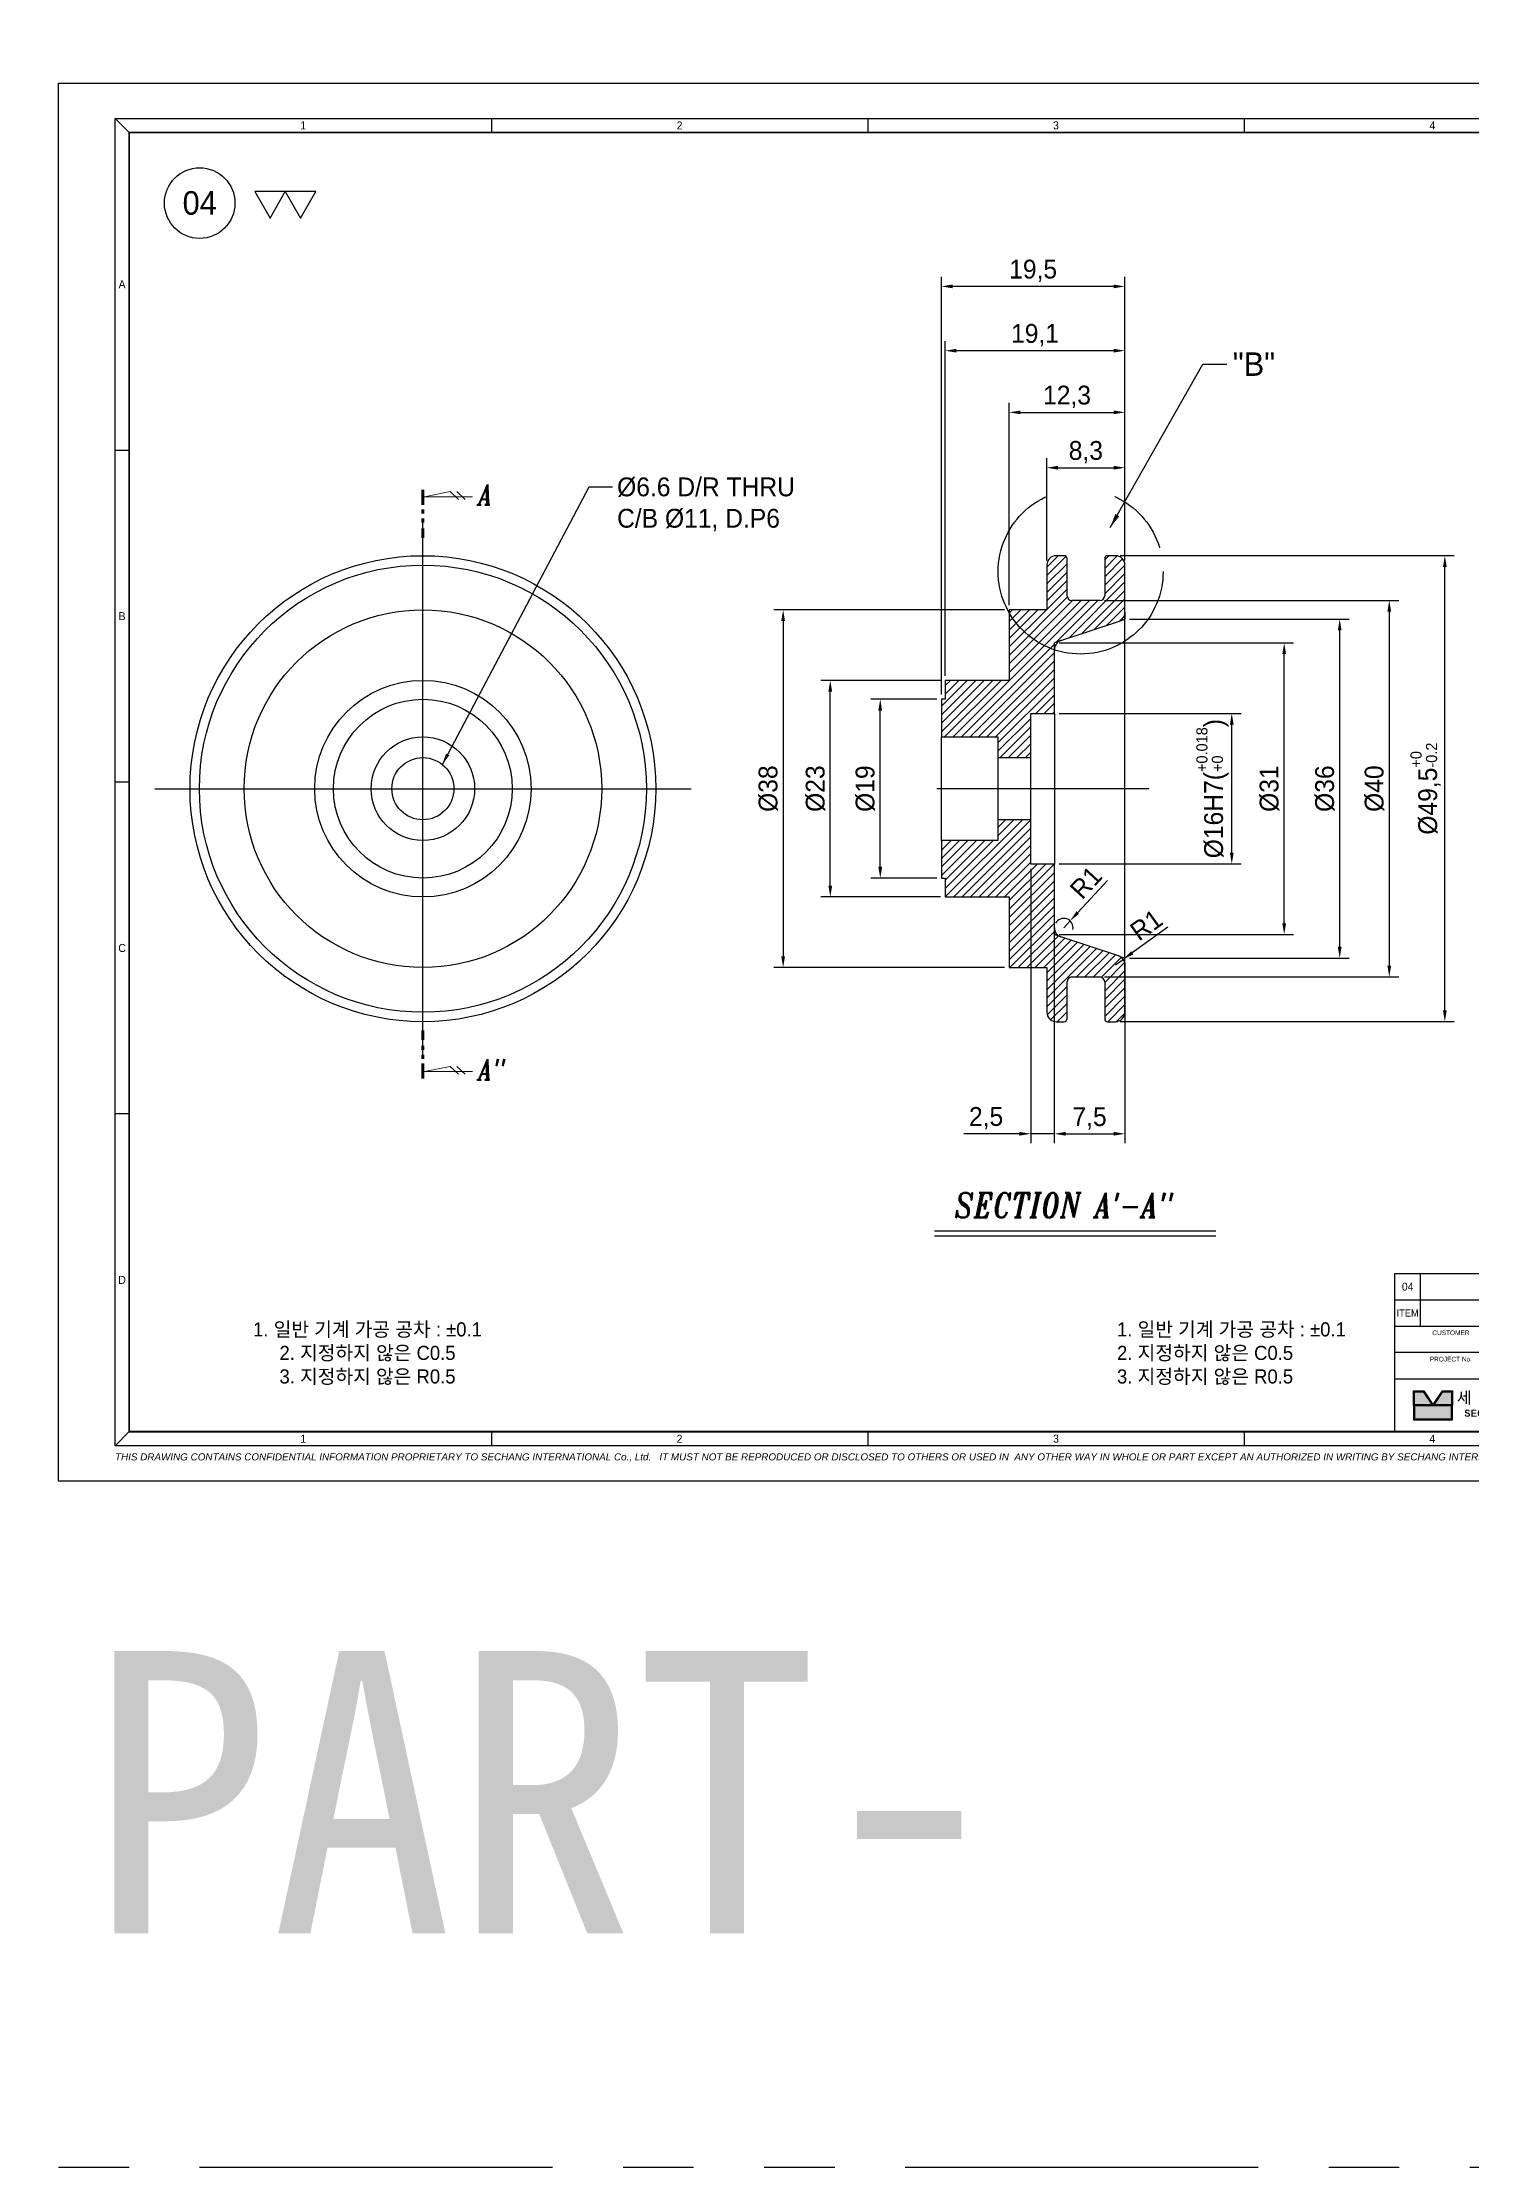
# Model space of a CAD drawing. Header units: inches. Extents: x 0 to 23821, y 0 to 11279.
# Drawn here: x 18056.9 to 18208.7, y 5891.5 to 6117.3 of the extents above; entities that cross this region are included whole.
import ezdxf
from ezdxf.enums import TextEntityAlignment as Align

# ---------------------------------------------------------------- set-up
doc = ezdxf.new("R2010")
doc.units = ezdxf.units.IN
doc.header["$LTSCALE"] = 10
doc.header["$MEASUREMENT"] = 0
for name, pattern in [('CENTER', [2, 1.25, -0.25, 0.25, -0.25]), ('HIDDEN', [0.375, 0.25, -0.125]), ('PHANTOM', [2.5, 1.25, -0.25, 0.25, -0.25, 0.25, -0.25]), ('PHANTOM2', [31.75, 15.875, -3.175, 3.175, -3.175, 3.175, -3.175])]:
    doc.linetypes.add(name, pattern=pattern)
doc.layers.get('Defpoints').update_dxf_attribs({"color": 8})
for name, color, linetype in [('11', 1, 'CENTER'), ('22', 2, 'HIDDEN'), ('66', 6, 'PHANTOM'), ('CENTER LINE', 1, 'CENTER'), ('PHANTOM LINE', 6, 'PHANTOM'), ('T', 3, 'Continuous'), ('THIN LINE', 3, 'Continuous')]:
    doc.layers.add(name, color=color, linetype=linetype)
doc.layers.add('3', color=3, linetype='Continuous', lineweight=9)
doc.styles.add('ITALICT', font='italict')
doc.styles.add('SCI', font='')
doc.styles.add('기본글씨', font='')
doc.styles.get('SCI').set_extended_font_data('Gulim')
doc.styles.get('기본글씨').set_extended_font_data('GulimChe')
doc.dimstyles.new('SCH', dxfattribs={"dimtxt": 2.5, "dimasz": 2, "dimexe": 1.25, "dimexo": 0.625, "dimtad": 1, "dimdec": 8, "dimtxsty": 'SCI', "dimcen": 2.5, "dimclrd": 4, "dimclre": 4, "dimclrt": 7, "dimadec": 8, "dimazin": 2, "dimtfac": 1, "dimtdec": 8, "dimtmove": 0, "dimatfit": 3, "dimfxl": 1, "dimarcsym": 0})

# ---------------------------------------------------------------- blocks, each defined once
blk = doc.blocks.new('*U546')
at = {"color": 2}
for points in [[(0, 0), (1.5, 2.6), (-1.5, 2.6)], [(3, 0), (4.5, 2.6), (1.5, 2.6)]]:
    blk.add_lwpolyline(points, close=True, dxfattribs=at)
blk = doc.blocks.new('SECHANG TITLE')
h = blk.add_hatch(color=162)
h.dxf.hatch_style = 1
h.paths.add_polyline_path([(6.08, -25.11), (4.21, -25.11), (4.21, -27.9), (7.94, -27.9)])
h.paths.add_polyline_path([(12.06, -25.11), (10.19, -25.11), (8.33, -27.9), (12.06, -27.9)])
h.paths.add_polyline_path([(12.06, -28.1), (4.21, -28.1), (4.21, -30.89), (12.06, -30.89)])
at = {"color": 3}
for p, q in [((125, 0), (125, -33.6)), ((0, -5.6), (125, -5.6)), ((0, -33.6), (0, -5.6)), ((5.5, -11.2), (5.5, -5.6)), ((44.5, -22.4), (44.5, -5.6)), ((75.5, -11.2), (75.5, -5.6)), ((81, -11.2), (81, -5.6)), ((97.5, -11.2), (97.5, -5.6)), ((0, -11.2), (125, -11.2)), ((23.5, -11.2), (23.5, -22.4)), ((34, -22.4), (34, -11.2)), ((55, -33.6), (55, -11.2)), ((68, -33.6), (68, -11.2)), ((23.5, -16.8), (0, -16.8)), ((23.5, -14.2), (55, -14.2)), ((55, -16.8), (125, -16.8)), ((113.5, -33.6), (113.5, -16.8)), ((118.5, -22.4), (125, -16.8)), ((118.5, -33.6), (118.5, -16.8)), ((0, -22.4), (125, -22.4)), ((23.5, -18.3), (55, -18.3)), ((118.5, -28), (125, -22.4)), ((55, -28), (125, -28)), ((0, -33.6), (125, -33.6))]:
    blk.add_line(p, q, dxfattribs=at)
for p, q in [((4, -28), (4, -24.9)), ((4, -24.9), (6.19, -24.9)), ((4.21, -27.9), (4.21, -25.11)), ((4.21, -25.11), (6.08, -25.11)), ((6.08, -25.11), (7.94, -27.9)), ((6.19, -24.9), (8.13, -27.81)), ((10.08, -24.9), (8.13, -27.81)), ((10.19, -25.11), (8.33, -27.9)), ((10.08, -24.9), (12.27, -24.9)), ((10.19, -25.11), (12.06, -25.11)), ((12.06, -25.11), (12.06, -27.9)), ((12.27, -24.9), (12.27, -28)), ((4, -28), (4, -31.1)), ((4, -31.1), (12.27, -31.1)), ((7.94, -27.9), (4.21, -27.9)), ((12.06, -28.1), (4.21, -28.1)), ((4.21, -28.1), (4.21, -30.89)), ((4.21, -30.89), (12.06, -30.89)), ((12.06, -27.9), (8.33, -27.9)), ((12.06, -30.89), (12.06, -28.1)), ((12.27, -31.1), (12.27, -28))]:
    blk.add_line(p, q)
at = {"attachment_point": 5, "style": 'SCI'}
for s, insert, char_height, width in [('ITEM', (2.75, -8.4), 1.5, 5.5), ('DESCRIPTION', (25, -8.4), 1.5, 39), ('SPECIFICATION', (60, -8.4), 1.5, 31), ("Q'TY", (78.25, -8.4), 1.5, 5.5), ('MATERIAL', (89.25, -8.4), 1.5, 16.5), ('FINISH / REMARK', (111.25, -8.4), 1.5, 27.5), (' CUSTOMER', (11.75, -12.6), 1, 23.5), ('DESIGN', (28.75, -12.7), 1, 10.5), ('CHECK', (39.25, -12.7), 1, 10.5), ('APPROVE', (49.75, -12.7), 1, 10.5), ('TITLE', (61.5, -14), 1.5, 13), (' PROJECT No.', (11.75, -18.2), 1, 23.5), ('SUB SCRIPE', (61.5, -19.6), 1.5, 13), (' PAGE', (116, -19.6), 1, 5), ('{\\fGulim|b1|i0|c129|p50;\\T1.45;세창 인터내쇼날(주)}', (33.63, -26.75), 2.5, 38.7333), ('DWG No.', (61.5, -25.2), 1.5, 13), ('SCALE', (116, -25.2), 1, 5), ('{\\fGulim|b1|i0|c129|p50;\\T1.05;SECHANG INTERNATIONAL CO., LTD.}', (33.63, -29.85), 1.5, 38.7333), ('REF No.', (61.5, -30.8), 1.5, 13), ('REV', (116, -30.8), 1, 5)]:
    blk.add_mtext(s, dxfattribs=dict(at, insert=insert, char_height=char_height, width=width))
blk = doc.blocks.new('SECHANG REV')
at = {"color": 7}
blk.add_line((-52.5, 0), (-52.5, 5.5), dxfattribs=at)
at = {"color": 3}
for p, q in [((-43, 5.5), (-43, 0)), ((-28.5, 5.5), (-28.5, 0)), ((28.5, 5.5), (28.5, 0)), ((40.5, 5.5), (40.5, 0)), ((52.5, 5.5), (52.5, 0))]:
    blk.add_line(p, q, dxfattribs=at)
blk.add_line((52.5, 0), (-52.5, 0))
blk = doc.blocks.new('SECHANG A3')
at = {"color": 2}
for p, q in [((-198, 289.5), (-195, 286.5)), ((-118, 289.5), (-118, 286.5)), ((-38, 289.5), (-38, 286.5)), ((42, 289.5), (42, 286.5)), ((122, 289.5), (122, 286.5)), ((202, 289.5), (199, 286.5)), ((-195, 10.5), (-198, 7.5)), ((-118, 10.5), (-118, 7.5)), ((-38, 10.5), (-38, 7.5)), ((42, 10.5), (42, 7.5)), ((122, 10.5), (122, 7.5)), ((199, 10.5), (202, 7.5))]:
    blk.add_line(p, q, dxfattribs=at)
at = {"color": 3}
blk.add_line((94, 286.5), (199, 286.5), dxfattribs=at)
for p, q in [((-198, 219), (-195, 219)), ((199, 219), (202, 219)), ((-195, 148.5), (-198, 148.5)), ((202, 148.5), (199, 148.5)), ((-195, 78), (-198, 78)), ((202, 78), (199, 78)), ((202, 15.5), (205, 15.5))]:
    blk.add_line(p, q)
at = {"color": 1}
blk.add_lwpolyline([(-210, 297), (210, 297), (210, 0), (-210, 0)], close=True, dxfattribs=at)
at = {"color": 2}
blk.add_lwpolyline([(-198, 289.5), (202, 289.5), (202, 7.5), (-198, 7.5)], close=True, dxfattribs=at)
at = {"const_width": 0.4}
blk.add_lwpolyline([(-195, 286.5), (199, 286.5), (199, 10.5), (-195, 10.5)], close=True, dxfattribs=at)
at = {"layer": '11', "ltscale": 5}
blk.add_line((202, 11.5), (205, 11.5), dxfattribs=at)
at = {"layer": '22', "ltscale": 5}
blk.add_line((202, 13.5), (205, 13.5), dxfattribs=at)
at = {"layer": '66', "ltscale": 3}
blk.add_line((202, 9.5), (205, 9.5), dxfattribs=at)
at = {"layer": 'T'}
blk.add_line((202, 7.5), (205, 7.5), dxfattribs=at)
for name, p in [('SECHANG REV', (146.5, 281)), ('SECHANG TITLE', (74, 44.1))]:
    blk.add_blockref(name, p)
at = {"linetype": 'Continuous', "style": 'SCI'}
blk.add_text('PLOT DATE : 2023/5/31/ 3:50 오후', height=1.92, dxfattribs=at).set_placement((201.86, 4.16), align=Align.RIGHT)
at = {"color": 2, "style": 'SCI'}
for s, insert, char_height, width, attachment_point in [('1', (-158, 288), 1.7, 80, 5), ('2', (-78, 288), 1.7, 80, 5), ('3', (2, 288), 1.7, 80, 5), ('4', (82, 288), 1.7, 80, 5), ('5', (162, 288), 1.7, 80, 5), ('A', (-196.5, 254.25), 1.7, 3, 5), ('A', (200.5, 254.25), 1.7, 3, 5), ('B', (-196.5, 183.75), 1.7, 3, 5), ('B', (200.5, 183.75), 1.7, 3, 5), ('C', (-196.5, 113.25), 1.7, 3, 5), ('C', (200.5, 113.25), 1.7, 3, 5), ('D', (-196.5, 42.75), 1.7, 3, 5), ('D', (200.5, 42.75), 1.7, 3, 5), ('1. 일반 기계 가공 공차 : ±0.1\\P2. 지정하지 않은 C0.5\\P3. 지정하지 않은 R0.5', (14.98, 27.07), 3, 83.5818, 4), ('TIMING BELT CONVEYOR', (164.75, 30.1), 1.7, 45.5, 5), ('2025.04.03', (102.75, 23.75), 1.5, 10.5, 5), ('\\pi1.42726;1', (195.75, 23.1), 1.5, 3.25, 4), ('1', (-158, 9), 1.7, 80, 5), ('2', (-78, 9), 1.7, 80, 5), ('3', (2, 9), 1.7, 80, 5), ('4', (82, 9), 1.7, 80, 5), ('5', (162, 9), 1.7, 80, 5)]:
    blk.add_mtext(s, dxfattribs=dict(at, insert=insert, char_height=char_height, width=width, attachment_point=attachment_point))
at = {"char_height": 1.5, "attachment_point": 5, "style": 'SCI'}
for s, insert, width in [('REV.No', (98.75, 283.7), 9.5), ('DATE', (110.75, 283.7), 14.5), ('REVISION RECORD', (146.5, 283.7), 57), ('SIGN', (181, 283.7), 12), ('CHECK', (193, 283.7), 12)]:
    blk.add_mtext(s, dxfattribs=dict(at, insert=insert, width=width))
at = {"color": 3, "insert": (-198, 5), "char_height": 1.5, "width": 400.0238, "attachment_point": 4, "style": 'SCI'}
blk.add_mtext('{\\fArial|b0|i1|c0|p34;THIS DRAWING CONTAINS CONFIDENTIAL INFORMATION PROPRIETARY TO SECHANG INTERNATIONAL Co., Ltd.   IT MUST NOT BE REPRODUCED OR DISCLOSED TO OTHERS OR USED IN  ANY OTHER WAY IN WHOLE OR PART EXCEPT AN AUTHORIZED IN WRITING BY SECHANG INTERNATIONAL Co., Ltd.  }', dxfattribs=at)
blk = doc.blocks.new('A$C22515e4a')
at = {"color": 3}
for p, q in [((0, 0), (125, 0)), ((0, -5.6), (0, 0)), ((5.5, -5.6), (5.5, 0)), ((44.5, -5.6), (44.5, 0)), ((75.5, -5.6), (75.5, 0)), ((81, -5.6), (81, 0)), ((97.5, -5.6), (97.5, 0)), ((125, 0), (125, -5.6))]:
    blk.add_line(p, q, dxfattribs=at)
blk = doc.blocks.new('A$C2445dd48')
for radius in [24.75, 19, 11.5, 9.5, 5.5, 3.3]:
    blk.add_circle((0, 0), radius)
at = {"layer": 'CENTER LINE', "ltscale": 8.55}
for p, q in [((0, -28.5), (0, 28.5)), ((-28.5, 0), (28.5, 0))]:
    blk.add_line(p, q, dxfattribs=at)
at = {"layer": 'THIN LINE'}
blk.add_circle((0, 0), 23.75, dxfattribs=at)
blk = doc.blocks.new('A$C17a7aba7')
h = blk.add_hatch()
h.set_pattern_fill('ANSI31', color=3, scale=0.2)
h.set_pattern_definition([(45, (-3968.1612, -2607.027), (-0.44901281, 0.44901281), [])])
h.paths.add_polyline_path([(6.82, 17.77, 0.322823), (7.5, 18.72), (7.5, 23.75, 0.414214), (6.5, 24.75), (5.65, 24.75, 0.414214), (5.35, 24.45), (5.35, 20.5, -0.414214), (4.85, 20), (1.85, 20, -0.414214), (1.35, 20.5), (1.35, 24.45, 0.414214), (1.05, 24.75), (0.2, 24.75, 0.414214), (-0.8, 23.75), (-0.8, 19), (-4.8, 19), (-4.8, 11.5), (-11.6, 11.5), (-11.6, 9.5), (-12, 9.5), (-12, 5.5), (-6, 5.5), (-6, 3.3), (-2.5, 3.3), (-2.5, 8), (0, 8), (0, 14.78), (0, 15.5), (0.68, 15.73)])
h.paths.add_polyline_path([(-2.5, -3.3), (-6, -3.3), (-6, -5.5), (-12, -5.5), (-12, -9.5), (-11.6, -9.5), (-11.6, -11.5), (-4.8, -11.5), (-4.8, -19), (-0.8, -19), (-0.8, -23.75, 0.414214), (0.2, -24.75), (1.05, -24.75, 0.414214), (1.35, -24.45), (1.35, -20.5, -0.414214), (1.85, -20), (4.85, -20, -0.414214), (5.35, -20.5), (5.35, -24.45, 0.414214), (5.65, -24.75), (6.5, -24.75, 0.414214), (7.5, -23.75), (7.5, -18.72, 0.322823), (6.82, -17.77), (0.68, -15.73), (0, -15.5), (0, -14.78), (0, -8), (-2.5, -8)])
for p, q in [((-0.8, 23.75), (-0.8, 19)), ((1.05, 24.75), (0.2, 24.75)), ((1.35, 20.5), (1.35, 24.45)), ((5.35, 24.45), (5.35, 20.5)), ((6.5, 24.75), (5.65, 24.75)), ((7.5, 18.72), (7.5, 23.75)), ((-0.8, 19), (-4.8, 19)), ((-4.8, 19), (-4.8, 11.5)), ((4.85, 20), (1.85, 20)), ((7.5, -18.72), (7.5, 18.72)), ((0.68, 15.73), (6.82, 17.77)), ((0, 8), (0, 14.78)), ((-4.8, 11.5), (-11.6, 11.5)), ((-11.6, 11.5), (-11.6, 9.5)), ((-11.6, 9.5), (-12, 9.5)), ((-12, 9.5), (-12, 5.5)), ((-2.5, 3.3), (-2.5, 8)), ((-2.5, 8), (0, 8)), ((0, 8), (0, -8)), ((-12, 5.5), (-6, 5.5)), ((-12, -5.5), (-12, 5.5)), ((-6, 5.5), (-6, 3.3)), ((-6, 3.3), (-2.5, 3.3)), ((-6, 3.3), (-6, -3.3)), ((-2.5, -3.3), (-2.5, 3.3)), ((-2.5, -3.3), (-6, -3.3)), ((-6, -3.3), (-6, -5.5)), ((-2.5, -8), (-2.5, -3.3)), ((-6, -5.5), (-12, -5.5)), ((-12, -5.5), (-12, -9.5)), ((0, -8), (-2.5, -8)), ((0, -14.78), (0, -8)), ((-12, -9.5), (-11.6, -9.5)), ((-11.6, -9.5), (-11.6, -11.5)), ((-11.6, -11.5), (-4.8, -11.5)), ((-4.8, -11.5), (-4.8, -19)), ((6.82, -17.77), (0.68, -15.73)), ((-4.8, -19), (-0.8, -19)), ((-0.8, -19), (-0.8, -23.75)), ((1.85, -20), (4.85, -20)), ((7.5, -23.75), (7.5, -18.72)), ((1.35, -24.45), (1.35, -20.5)), ((5.35, -20.5), (5.35, -24.45)), ((0.2, -24.75), (1.05, -24.75)), ((5.65, -24.75), (6.5, -24.75))]:
    blk.add_line(p, q)
for centre, radius, start, end in [((0.2, 23.75), 1, 90, 180), ((1.05, 24.45), 0.3, 0, 90), ((5.65, 24.45), 0.3, 90, 180), ((6.5, 23.75), 1, 0, 90), ((1.85, 20.5), 0.5, 180, 270), ((4.85, 20.5), 0.5, 270, 0), ((6.5, 18.72), 1, 288.4349, 0), ((1, 14.78), 1, 108.4349, 180), ((1, -14.78), 1, 180, 251.5651), ((6.5, -18.72), 1, 0, 71.5651), ((1.85, -20.5), 0.5, 90, 180), ((4.85, -20.5), 0.5, 0, 90), ((0.2, -23.75), 1, 180, 270), ((1.05, -24.45), 0.3, 270, 0), ((5.65, -24.45), 0.3, 180, 270), ((6.5, -23.75), 1, 270, 0)]:
    blk.add_arc(centre, radius, start, end)
at = {"layer": 'CENTER LINE', "linetype": 'Continuous'}
blk.add_line((10.05, 0), (-12.5, 0), dxfattribs=at)
blk = doc.blocks.new('*D1620')
at = {"color": 4, "lineweight": -2, "transparency": 16777216}
for p, q in [((18151.91, 6047.51), (18144.91, 6047.51)), ((18145.91, 6029.71), (18145.91, 6046.31)), ((18151.91, 6028.51), (18144.91, 6028.51))]:
    blk.add_line(p, q, dxfattribs=at)
at = {"color": 4, "transparency": 16777216}
for points in [[(18145.71, 6046.31), (18146.11, 6046.31), (18145.91, 6047.51)], [(18145.71, 6029.71), (18146.11, 6029.71), (18145.91, 6028.51)]]:
    blk.add_solid(points, dxfattribs=at)
at = {"layer": 'Defpoints', "color": 0, "transparency": 16777216}
for p in [(18145.91, 6047.51), (18152.41, 6047.51), (18152.41, 6028.51)]:
    blk.add_point(p, dxfattribs=at)
at = {"color": 7, "transparency": 16777216, "insert": (18144.33, 6038.01), "char_height": 2, "attachment_point": 5, "rotation": 90, "style": 'SCI'}
blk.add_mtext('%%c19', dxfattribs=at)
blk = doc.blocks.new('*D1621')
at = {"color": 4, "lineweight": -2, "transparency": 16777216}
for p, q in [((18152.31, 6049.51), (18139.6, 6049.51)), ((18140.6, 6027.71), (18140.6, 6048.31)), ((18152.31, 6026.51), (18139.6, 6026.51))]:
    blk.add_line(p, q, dxfattribs=at)
at = {"color": 4, "transparency": 16777216}
for points in [[(18140.4, 6048.31), (18140.8, 6048.31), (18140.6, 6049.51)], [(18140.4, 6027.71), (18140.8, 6027.71), (18140.6, 6026.51)]]:
    blk.add_solid(points, dxfattribs=at)
at = {"layer": 'Defpoints', "color": 0, "transparency": 16777216}
for p in [(18140.6, 6049.51), (18152.81, 6049.51), (18152.81, 6026.51)]:
    blk.add_point(p, dxfattribs=at)
at = {"color": 7, "transparency": 16777216, "insert": (18139.03, 6038.01), "char_height": 2, "attachment_point": 5, "rotation": 90, "style": 'SCI'}
blk.add_mtext('%%c23', dxfattribs=at)
blk = doc.blocks.new('*D1622')
at = {"color": 4, "lineweight": -2, "transparency": 16777216}
for p, q in [((18159.11, 6057.01), (18134.59, 6057.01)), ((18135.59, 6055.81), (18135.59, 6020.21)), ((18159.11, 6019.01), (18134.59, 6019.01))]:
    blk.add_line(p, q, dxfattribs=at)
at = {"color": 4, "transparency": 16777216}
for points in [[(18135.39, 6055.81), (18135.79, 6055.81), (18135.59, 6057.01)], [(18135.39, 6020.21), (18135.79, 6020.21), (18135.59, 6019.01)]]:
    blk.add_solid(points, dxfattribs=at)
at = {"layer": 'Defpoints', "color": 0, "transparency": 16777216}
for p in [(18159.61, 6057.01), (18135.59, 6019.01), (18159.61, 6019.01)]:
    blk.add_point(p, dxfattribs=at)
at = {"color": 7, "transparency": 16777216, "insert": (18134.02, 6038.01), "char_height": 2, "attachment_point": 5, "rotation": 90, "style": 'SCI'}
blk.add_mtext('%%c38', dxfattribs=at)
blk = doc.blocks.new('*D1623')
at = {"color": 4, "lineweight": -2, "transparency": 16777216}
for p, q in [((18171.41, 6062.76), (18206.91, 6062.76)), ((18205.91, 6014.46), (18205.91, 6061.56)), ((18171.41, 6013.26), (18206.91, 6013.26))]:
    blk.add_line(p, q, dxfattribs=at)
at = {"color": 4, "transparency": 16777216}
for points in [[(18205.71, 6061.56), (18206.11, 6061.56), (18205.91, 6062.76)], [(18205.71, 6014.46), (18206.11, 6014.46), (18205.91, 6013.26)]]:
    blk.add_solid(points, dxfattribs=at)
at = {"layer": 'Defpoints', "color": 0, "transparency": 16777216}
for p in [(18170.91, 6062.76), (18205.91, 6062.76), (18170.91, 6013.26)]:
    blk.add_point(p, dxfattribs=at)
at = {"color": 7, "transparency": 16777216, "insert": (18203.86, 6038.01), "char_height": 2, "attachment_point": 5, "rotation": 90, "style": 'SCI'}
blk.add_mtext('%%c49,5{\\H0.59x;\\S+0^ -0.2;}', dxfattribs=at)
blk = doc.blocks.new('*D1624')
at = {"color": 4, "lineweight": -2, "transparency": 16777216}
for p, q in [((18172.41, 6056.01), (18195.74, 6056.01)), ((18194.74, 6021.21), (18194.74, 6054.81)), ((18172.41, 6020.01), (18195.74, 6020.01))]:
    blk.add_line(p, q, dxfattribs=at)
at = {"color": 4, "transparency": 16777216}
for points in [[(18194.54, 6054.81), (18194.94, 6054.81), (18194.74, 6056.01)], [(18194.54, 6021.21), (18194.94, 6021.21), (18194.74, 6020.01)]]:
    blk.add_solid(points, dxfattribs=at)
at = {"layer": 'Defpoints', "color": 0, "transparency": 16777216}
for p in [(18171.91, 6056.01), (18194.74, 6056.01), (18171.91, 6020.01)]:
    blk.add_point(p, dxfattribs=at)
at = {"color": 7, "transparency": 16777216, "insert": (18193.17, 6038.01), "char_height": 2, "attachment_point": 5, "rotation": 90, "style": 'SCI'}
blk.add_mtext('%%c36', dxfattribs=at)
blk = doc.blocks.new('*D1625')
at = {"color": 4, "lineweight": -2, "transparency": 16777216}
for p, q in [((18169.76, 6058.01), (18201.01, 6058.01)), ((18200.01, 6056.81), (18200.01, 6019.21)), ((18169.76, 6018.01), (18201.01, 6018.01))]:
    blk.add_line(p, q, dxfattribs=at)
at = {"color": 4, "transparency": 16777216}
for points in [[(18199.81, 6056.81), (18200.21, 6056.81), (18200.01, 6058.01)], [(18199.81, 6019.21), (18200.21, 6019.21), (18200.01, 6018.01)]]:
    blk.add_solid(points, dxfattribs=at)
at = {"layer": 'Defpoints', "color": 0, "transparency": 16777216}
for p in [(18169.26, 6058.01), (18169.26, 6018.01), (18200.01, 6018.01)]:
    blk.add_point(p, dxfattribs=at)
at = {"color": 7, "transparency": 16777216, "insert": (18198.43, 6038.01), "char_height": 2, "attachment_point": 5, "rotation": 90, "style": 'SCI'}
blk.add_mtext('%%c40', dxfattribs=at)
blk = doc.blocks.new('*D1626')
at = {"color": 4, "lineweight": -2, "transparency": 16777216}
for p, q in [((18164.91, 6053.51), (18189.84, 6053.51)), ((18188.84, 6023.71), (18188.84, 6052.31)), ((18164.91, 6022.51), (18189.84, 6022.51))]:
    blk.add_line(p, q, dxfattribs=at)
at = {"color": 4, "transparency": 16777216}
for points in [[(18188.64, 6052.31), (18189.04, 6052.31), (18188.84, 6053.51)], [(18188.64, 6023.71), (18189.04, 6023.71), (18188.84, 6022.51)]]:
    blk.add_solid(points, dxfattribs=at)
at = {"layer": 'Defpoints', "color": 0, "transparency": 16777216}
for p in [(18164.41, 6053.51), (18188.84, 6053.51), (18164.41, 6022.51)]:
    blk.add_point(p, dxfattribs=at)
at = {"color": 7, "transparency": 16777216, "insert": (18187.27, 6038.01), "char_height": 2, "attachment_point": 5, "rotation": 90, "style": 'SCI'}
blk.add_mtext('%%c31', dxfattribs=at)
blk = doc.blocks.new('*D1627')
at = {"color": 4, "lineweight": -2, "transparency": 16777216}
for p, q in [((18164.91, 6046.01), (18184.27, 6046.01)), ((18183.27, 6031.21), (18183.27, 6044.81)), ((18164.91, 6030.01), (18184.27, 6030.01))]:
    blk.add_line(p, q, dxfattribs=at)
at = {"color": 4, "transparency": 16777216}
for points in [[(18183.07, 6044.81), (18183.47, 6044.81), (18183.27, 6046.01)], [(18183.07, 6031.21), (18183.47, 6031.21), (18183.27, 6030.01)]]:
    blk.add_solid(points, dxfattribs=at)
at = {"layer": 'Defpoints', "color": 0, "transparency": 16777216}
for p in [(18164.41, 6046.01), (18183.27, 6046.01), (18164.41, 6030.01)]:
    blk.add_point(p, dxfattribs=at)
at = {"color": 7, "transparency": 16777216, "insert": (18181.22, 6038.01), "char_height": 2, "attachment_point": 5, "rotation": 90, "style": 'SCI'}
blk.add_mtext('%%C16H7({\\H0.59x;\\S+0.018^ +0;})', dxfattribs=at)
blk = doc.blocks.new('*D1526')
at = {"color": 4, "lineweight": -2, "transparency": 16777216}
for p, q in [((18164.41, 6022.01), (18164.41, 6000.35)), ((18171.91, 6019.51), (18171.91, 6000.35)), ((18165.61, 6001.35), (18170.71, 6001.35))]:
    blk.add_line(p, q, dxfattribs=at)
at = {"color": 4, "transparency": 16777216}
for points in [[(18165.61, 6001.55), (18165.61, 6001.15), (18164.41, 6001.35)], [(18170.71, 6001.55), (18170.71, 6001.15), (18171.91, 6001.35)]]:
    blk.add_solid(points, dxfattribs=at)
at = {"layer": 'Defpoints', "color": 0, "transparency": 16777216}
for p in [(18164.41, 6022.51), (18171.91, 6020.01), (18171.91, 6001.35)]:
    blk.add_point(p, dxfattribs=at)
at = {"color": 7, "transparency": 16777216, "insert": (18168.16, 6002.99), "char_height": 2, "attachment_point": 5, "style": 'SCI'}
blk.add_mtext('7,5', dxfattribs=at)
blk = doc.blocks.new('*D1628')
at = {"color": 4, "lineweight": -2, "transparency": 16777216}
for p, q in [((18161.91, 6029.51), (18161.91, 6000.35)), ((18164.41, 6029.51), (18164.41, 6000.35)), ((18160.71, 6001.35), (18154.8, 6001.35)), ((18164.41, 6001.35), (18161.91, 6001.35)), ((18165.61, 6001.35), (18166.81, 6001.35))]:
    blk.add_line(p, q, dxfattribs=at)
at = {"color": 4, "transparency": 16777216}
for points in [[(18160.71, 6001.55), (18160.71, 6001.15), (18161.91, 6001.35)], [(18165.61, 6001.55), (18165.61, 6001.15), (18164.41, 6001.35)]]:
    blk.add_solid(points, dxfattribs=at)
at = {"layer": 'Defpoints', "color": 0, "transparency": 16777216}
for p in [(18161.91, 6030.01), (18164.41, 6030.01), (18161.91, 6001.35)]:
    blk.add_point(p, dxfattribs=at)
at = {"color": 7, "transparency": 16777216, "insert": (18157.16, 6003), "char_height": 2, "attachment_point": 5, "style": 'SCI'}
blk.add_mtext('2,5', dxfattribs=at)
blk = doc.blocks.new('*D1629')
at = {"color": 4, "lineweight": -2, "transparency": 16777216}
for p, q in [((18163.61, 6062.26), (18163.61, 6073.1)), ((18164.81, 6072.1), (18170.71, 6072.1)), ((18171.91, 6062.26), (18171.91, 6073.1))]:
    blk.add_line(p, q, dxfattribs=at)
at = {"color": 4, "transparency": 16777216}
for points in [[(18164.81, 6072.3), (18164.81, 6071.9), (18163.61, 6072.1)], [(18170.71, 6072.3), (18170.71, 6071.9), (18171.91, 6072.1)]]:
    blk.add_solid(points, dxfattribs=at)
at = {"layer": 'Defpoints', "color": 0, "transparency": 16777216}
for p in [(18171.91, 6072.1), (18163.61, 6061.76), (18171.91, 6061.76)]:
    blk.add_point(p, dxfattribs=at)
at = {"color": 7, "transparency": 16777216, "insert": (18167.76, 6073.75), "char_height": 2, "attachment_point": 5, "style": 'SCI'}
blk.add_mtext('8,3', dxfattribs=at)
blk = doc.blocks.new('*D1527')
at = {"color": 4, "lineweight": -2, "transparency": 16777216}
for p, q in [((18159.61, 6057.51), (18159.61, 6078.98)), ((18171.91, 6062.26), (18171.91, 6078.98)), ((18160.81, 6077.98), (18170.71, 6077.98))]:
    blk.add_line(p, q, dxfattribs=at)
at = {"color": 4, "transparency": 16777216}
for points in [[(18160.81, 6078.18), (18160.81, 6077.78), (18159.61, 6077.98)], [(18170.71, 6078.18), (18170.71, 6077.78), (18171.91, 6077.98)]]:
    blk.add_solid(points, dxfattribs=at)
at = {"layer": 'Defpoints', "color": 0, "transparency": 16777216}
for p in [(18171.91, 6077.98), (18171.91, 6061.76), (18159.61, 6057.01)]:
    blk.add_point(p, dxfattribs=at)
at = {"color": 7, "transparency": 16777216, "insert": (18165.76, 6079.63), "char_height": 2, "attachment_point": 5, "style": 'SCI'}
blk.add_mtext('12,3', dxfattribs=at)
blk = doc.blocks.new('*D1528')
at = {"color": 4, "lineweight": -2, "transparency": 16777216}
for p, q in [((18152.81, 6050.01), (18152.81, 6085.53)), ((18171.91, 6062.26), (18171.91, 6085.53)), ((18170.71, 6084.53), (18154.01, 6084.53))]:
    blk.add_line(p, q, dxfattribs=at)
at = {"color": 4, "transparency": 16777216}
for points in [[(18154.01, 6084.73), (18154.01, 6084.33), (18152.81, 6084.53)], [(18170.71, 6084.73), (18170.71, 6084.33), (18171.91, 6084.53)]]:
    blk.add_solid(points, dxfattribs=at)
at = {"layer": 'Defpoints', "color": 0, "transparency": 16777216}
for p in [(18152.81, 6084.53), (18171.91, 6061.76), (18152.81, 6049.51)]:
    blk.add_point(p, dxfattribs=at)
at = {"color": 7, "transparency": 16777216, "insert": (18162.36, 6086.18), "char_height": 2, "attachment_point": 5, "style": 'SCI'}
blk.add_mtext('19,1', dxfattribs=at)
blk = doc.blocks.new('*D1529')
at = {"color": 4, "lineweight": -2, "transparency": 16777216}
for p, q in [((18152.41, 6048.01), (18152.41, 6092.36)), ((18171.91, 6062.26), (18171.91, 6092.36)), ((18170.71, 6091.36), (18153.61, 6091.36))]:
    blk.add_line(p, q, dxfattribs=at)
at = {"color": 4, "transparency": 16777216}
for points in [[(18153.61, 6091.56), (18153.61, 6091.16), (18152.41, 6091.36)], [(18170.71, 6091.56), (18170.71, 6091.16), (18171.91, 6091.36)]]:
    blk.add_solid(points, dxfattribs=at)
at = {"layer": 'Defpoints', "color": 0, "transparency": 16777216}
for p in [(18152.41, 6091.36), (18171.91, 6061.76), (18152.41, 6047.51)]:
    blk.add_point(p, dxfattribs=at)
at = {"color": 7, "transparency": 16777216, "insert": (18162.16, 6093.01), "char_height": 2, "attachment_point": 5, "style": 'SCI'}
blk.add_mtext('19,5', dxfattribs=at)
blk = doc.blocks.new('*D1630')
at = {"color": 4, "lineweight": -2, "transparency": 16777216}
for p, q in [((18176.49, 6023.3), (18172.7, 6020.57)), ((18170.91, 6019.29), (18171.72, 6019.87))]:
    blk.add_line(p, q, dxfattribs=at)
at = {"color": 4, "transparency": 16777216}
blk.add_solid([(18172.58, 6020.73), (18172.82, 6020.41), (18171.72, 6019.87)], dxfattribs=at)
at = {"layer": 'Defpoints', "color": 0, "transparency": 16777216}
for p in [(18170.91, 6019.29), (18171.72, 6019.87)]:
    blk.add_point(p, dxfattribs=at)
at = {"color": 7, "transparency": 16777216, "insert": (18174.18, 6023.53), "char_height": 2, "attachment_point": 5, "rotation": 35.7825, "style": 'SCI'}
blk.add_mtext('R1', dxfattribs=at)
blk = doc.blocks.new('*D1631')
at = {"color": 4, "lineweight": -2, "transparency": 16777216}
for p, q in [((18170.07, 6028.27), (18166.91, 6024.84)), ((18165.41, 6023.23), (18166.09, 6023.96))]:
    blk.add_line(p, q, dxfattribs=at)
blk.add_arc((18165.41, 6023.23), 1, 349.9971, 151.3521, dxfattribs=at)
at = {"color": 4, "transparency": 16777216}
blk.add_solid([(18166.76, 6024.98), (18167.05, 6024.71), (18166.09, 6023.96)], dxfattribs=at)
at = {"layer": 'Defpoints', "color": 0, "transparency": 16777216}
for p in [(18165.41, 6023.23), (18166.09, 6023.96)]:
    blk.add_point(p, dxfattribs=at)
at = {"color": 7, "transparency": 16777216, "insert": (18167.77, 6028.04), "char_height": 2, "attachment_point": 5, "rotation": 47.2929, "style": 'SCI'}
blk.add_mtext('R1', dxfattribs=at)
blk = doc.blocks.new('A$C06B057C4')
blk.add_line((4.71, 0.75), (5.95, -0.39))
at = {"const_width": 0.45}
for points in [[(-0.24, 1.02), (-0.24, -1.19)], [(-0.24, -1.85), (-0.24, -2.49)], [(-0.24, -3.18), (-0.24, -3.81)], [(-0.24, -4.63), (-0.24, -6.03)]]:
    blk.add_lwpolyline(points, dxfattribs=at)
blk.add_lwpolyline([(6.99, 0), (0, 0), (3.74, 0.75), (4.97, -0.39)])
blk = doc.blocks.new('A$C01FC5E2C')
blk.add_line((4.71, 0.75), (5.95, -0.39))
at = {"const_width": 0.45}
for points in [[(-0.24, 4.63), (-0.24, 6.03)], [(-0.24, 3.18), (-0.24, 3.81)], [(-0.24, 1.85), (-0.24, 2.49)], [(-0.24, -1.02), (-0.24, 1.19)]]:
    blk.add_lwpolyline(points, dxfattribs=at)
blk.add_lwpolyline([(6.99, 0), (0, 0), (3.74, 0.75), (4.97, -0.39)])
blk = doc.blocks.new('*U1519')
at = {"layer": '3', "linetype": 'PHANTOM2'}
blk.add_line((0, 36.49), (0, -35.34), dxfattribs=at)
at = {"layer": '3'}
for name, p in [('A$C06B057C4', (0.24, 42.52)), ('A$C01FC5E2C', (0.24, -41.37))]:
    blk.add_blockref(name, p, dxfattribs=at)
at = {"layer": '3', "ltscale": 5, "style": 'ITALICT', "width": 0.8}
for s, p in [('A', (8.1, 41.32)), ('A"', (8.1, -42.57))]:
    blk.add_text(s, height=3, dxfattribs=at).set_placement(p)

msp = doc.modelspace()

# ---------------------------------------------------------------- linework, layer by layer
msp.add_line((18151.66799105, 5990.49889871), (18181.58766211, 5990.49889871))
msp.add_circle((18073.58624834, 6100.20976083), 3.75)
at = {"layer": 'PHANTOM LINE', "ltscale": 3}
for p, q in [((18171.91334916, 6056.72703893), (18171.91334916, 6056.00627971)), ((18171.22957693, 6055.77835563), (18171.91334916, 6056.00627971)), ((18165.09712139, 6053.73420379), (18164.41334916, 6053.50627971)), ((18164.41334916, 6052.78552049), (18164.41334916, 6053.50627971)), ((18164.41334916, 6023.22703893), (18164.41334916, 6022.50627971)), ((18165.09712139, 6022.27835563), (18164.41334916, 6022.50627971)), ((18171.22957693, 6020.23420379), (18171.91334916, 6020.00627971))]:
    msp.add_line(p, q, dxfattribs=at)
msp.add_lwpolyline([(16750, 6566.32398176), (19611.07693943, 6566.32398176), (19611.07693943, 5891.545957), (16750, 5891.545957)], close=True, dxfattribs=at)
msp.add_circle((18167.20941773, 6061.06952132), 8.76224517, dxfattribs=at)
at = {"layer": 'THIN LINE'}
msp.add_line((18151.66799105, 5991.05045778), (18181.58766211, 5991.05045778), dxfattribs=at)

# ---------------------------------------------------------------- block references
for name, p, xscale, yscale, zscale in [('SECHANG A3', (18163.58624834, 5964.45976083), 0.5, 0.5, 0.5), ('*U546', (18081.05734709, 6098.62078982), 1.083333333333445, 1.083333333333445, 1.083333333333445), ('*U1519', (18097.30619303, 6038.0684344), 0.7280038826873766, 0.7280038826873766, 0.7280038826873766), ('A$C22515e4a', (18200.58624834, 5986.50976083), 0.5, 0.5, 0.5)]:
    msp.add_blockref(name, p, dxfattribs=dict(xscale=xscale, yscale=yscale, zscale=zscale))
for name, p in [('A$C2445dd48', (18097.30619303, 6038.00627971)), ('A$C17a7aba7', (18164.41334916, 6038.00627971))]:
    msp.add_blockref(name, p)

# ---------------------------------------------------------------- texts
at = {"color": 4, "style": '기본글씨'}
msp.add_text('-CYLINDER PART-', height=30, dxfattribs=at).set_placement((17867.86014904, 5916.40619049))
at = {"color": 2, "attachment_point": 5, "style": 'SCI'}
for s, insert, char_height, width in [('04', (18073.58624834, 6100.20976083), 2.5, 7.5), ('04', (18201.96124834, 5985.10976083), 0.85, 2.75), ('1. 일반 기계 가공 공차 : ±0.1\\P2. 지정하지 않은 C0.5\\P3. 지정하지 않은 R0.5', (18091.41928193, 5977.99536239), 1.5, 41.7909183144)]:
    msp.add_mtext(s, dxfattribs=dict(at, insert=insert, char_height=char_height, width=width))
at = {"color": 7, "attachment_point": 1, "style": 'SCI'}
for s, insert, char_height in [('"B"', (18183.37384211, 6084.35965992), 2.5), ('%%C6.6 D/R THRU\\PC/B %%C11, D.P6', (18117.94514554, 6071.06601428), 2)]:
    msp.add_mtext(s, dxfattribs=dict(at, insert=insert, char_height=char_height))
at = {"layer": 'THIN LINE', "ltscale": 5, "style": 'ITALICT', "width": 0.8}
msp.add_text('SECTION A\'-A"', height=2.6208139777, dxfattribs=at).set_placement((18153.80289899, 5992.43963483, -0.12923557))

# ---------------------------------------------------------------- dimensions: what is measured, and where the dimension line sits
for base, p1, p2, picture, middle in [((18152.413349161, 6091.3566914837), (18171.913349161, 6061.7562797085), (18152.413349161, 6047.5062797085), '*D1529', (18162.163349161, 6093.007157529)), ((18152.813349161, 6084.5299049546), (18171.913349161, 6061.7562797085), (18152.813349161, 6049.5062797085), '*D1528', (18162.363349161, 6086.1803709999)), ((18171.913349161, 6077.9757271735), (18159.613349161, 6057.0062797085), (18171.913349161, 6061.7562797085), '*D1527', (18165.763349161, 6079.6261932187)), ((18171.913349161, 6072.0981949557), (18163.613349161, 6061.7562797085), (18171.913349161, 6061.7562797085), '*D1629', (18167.763349161, 6073.747329443)), ((18161.91334916, 6001.34686969), (18164.41334916, 6030.00627971), (18161.91334916, 6030.00627971), '*D1628', (18157.15582586, 6002.99600417)), ((18171.913349161, 6001.346869687), (18164.413349161, 6022.5062797085), (18171.913349161, 6020.0062797085), '*D1526', (18168.163349161, 6002.9946726165))]:
    dim = msp.add_linear_dim(base=base, p1=p1, p2=p2, dimstyle='SCH', override={"dimscale": 0.8, "dimasz": 1.5})
    dim.commit()
    dim.dimension.update_dxf_attribs({"geometry": picture, "text_midpoint": middle})
for base, p1, p2, text, picture, middle in [((18205.9113601517, 6062.7562797085), (18170.913349161, 6013.2562797085), (18170.913349161, 6062.7562797085), '%%c<>{\\H0.59x;\\S+0^ -0.2;}', '*D1623', (18203.857037027, 6038.0062797084)), ((18135.5909455555, 6019.0062797085), (18159.613349161, 6057.0062797085), (18159.613349161, 6019.0062797085), '%%c<>', '*D1622', (18134.0150467539, 6038.0062797084)), ((18200.0121081911, 6018.0062797085), (18169.263349161, 6058.0062797085), (18169.263349161, 6018.0062797085), '%%c<>', '*D1625', (18198.4348778316, 6038.0062797084)), ((18194.7435753435, 6056.0062797085), (18171.913349161, 6020.0062797085), (18171.913349161, 6056.0062797085), '%%c<>', '*D1624', (18193.1676765419, 6038.0062797084)), ((18188.8424570566, 6053.5062797085), (18164.413349161, 6022.5062797085), (18164.413349161, 6053.5062797085), '%%c<>', '*D1626', (18187.2652266971, 6038.0062797084)), ((18140.603511511, 6049.5062797085), (18152.813349161, 6026.5062797085), (18152.813349161, 6049.5062797085), '%%c<>', '*D1621', (18139.0276127094, 6038.0062797084)), ((18145.9072118676, 6047.5062797085), (18152.413349161, 6028.5062797085), (18152.413349161, 6047.5062797085), '%%c<>', '*D1620', (18144.329981508, 6038.0062797084))]:
    dim = msp.add_linear_dim(base=base, p1=p1, p2=p2, angle=90, text=text, dimstyle='SCH', override={"dimscale": 0.8, "dimasz": 1.5})
    dim.commit()
    dim.dimension.update_dxf_attribs({"geometry": picture, "text_midpoint": middle})
dim = msp.add_linear_dim(base=(18183.269665825, 6046.0062797085), p1=(18164.413349161, 6030.0062797085), p2=(18164.413349161, 6046.0062797085), angle=90, text='%%C<>H7({\\H0.59x;\\S+0.018^ +0;})', dimstyle='SCH', override={"dimscale": 0.8, "dimasz": 1.5})
dim.commit()
dim.dimension.update_dxf_attribs({"geometry": '*D1627', "text_midpoint": (18183.269665825, 6038.0062797084), "dimtype": 160})
for center, mpoint, picture, middle in [((18165.413349161, 6023.227038929), (18166.091599956, 6023.961869426), '*D1631', (18167.771956901, 6028.037164031)), ((18170.91334916, 6019.28552049), (18171.72459135, 6019.87023077), '*D1630', (18174.18435979, 6023.52825822))]:
    dim = msp.add_radius_dim(center=center, mpoint=mpoint, dimstyle='SCH', override={"dimscale": 0.8, "dimasz": 1.5})
    dim.commit()
    dim.dimension.update_dxf_attribs({"geometry": picture, "text_midpoint": middle})

# ---------------------------------------------------------------- leaders
at = {"annotation_type": 0, "has_hookline": 1, "hookline_direction": 0}
for points, override, text_width in [([(18170.3604495, 6065.75511588), (18180.21022847, 6083.10965992), (18182.74884211, 6083.10965992)], {"dimasz": 1.5, "dimgap": 0.625, "dimtad": 0}, 4.18442077), ([(18099.37593302, 6040.57652802), (18114.98050544, 6070.06601428), (18117.44514554, 6070.06601428)], {"dimscale": 0.8, "dimasz": 1.5, "dimgap": 0.625, "dimtad": 0}, 19.85885486)]:
    msp.add_leader(points, dimstyle='SCH', override=override, dxfattribs=dict(at, text_width=text_width))

doc.saveas('drawing.dxf')
